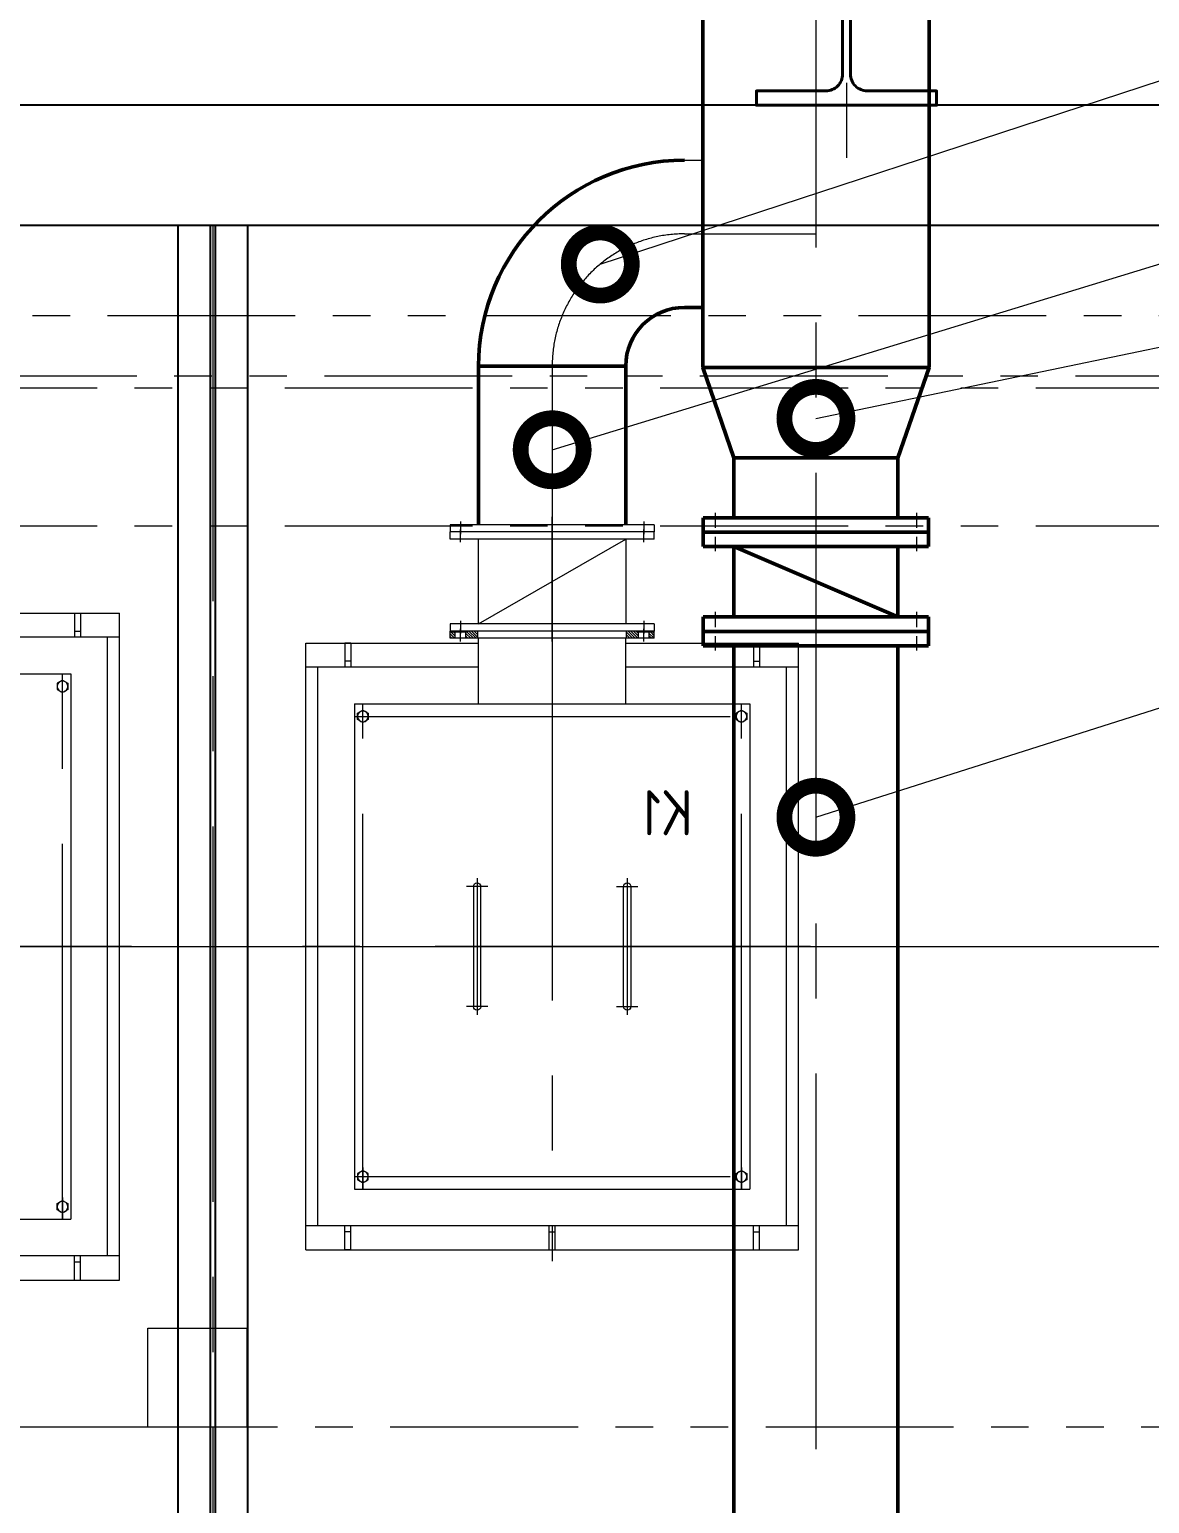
# Model space of a CAD drawing. Header units: millimetres. Extents: x 188205 to 604756, y -401673 to 15123.
# Drawn here: x 364926 to 366790, y -309640 to -307187 of the extents above; entities that cross this region are included whole.
import ezdxf

# ---------------------------------------------------------------- set-up
doc = ezdxf.new("R2010")
doc.units = ezdxf.units.MM
doc.header["$LTSCALE"] = 500
for name, pattern in [('CENTER', [2, 1.25, -0.25, 0.25, -0.25]), ('CONTINOUS', [0]), ('PHANTOM2', [1.25, 0.625, -0.125, 0.125, -0.125, 0.125, -0.125])]:
    doc.linetypes.add(name, pattern=pattern)
for name, color, linetype, lineweight in [('2D', 4, 'PHANTOM2', 20), ('BIAOZHU', 3, 'Continuous', 25), ('POU', 4, 'Continuous', 20), ('SHI', 7, 'Continuous', 40), ('SW', 8, 'Continuous', 20), ('WEN', 3, 'Continuous', 20), ('ZHONG', 1, 'CENTER', 20), ('中心线', 1, 'CENTER', 18)]:
    doc.layers.add(name, color=color, linetype=linetype, lineweight=lineweight)
doc.layers.add('air', color=7, linetype='Continuous', lineweight=50, true_color=0x77bec0)
doc.layers.add('HAN', color=9, linetype='Continuous')
doc.styles.add('GB', font='gbenor.shx', dxfattribs={"bigfont": 'gbcbig.shx'})
doc.dimstyles.new('ISO-60', dxfattribs={"dimscale": 60, "dimtxt": 3.5, "dimasz": 3.5, "dimexe": 1.8, "dimexo": 1.25, "dimgap": 1.3, "dimtad": 1, "dimrnd": 1, "dimdsep": 46, "dimtxsty": 'GB', "dimcen": 0, "dimclrd": 3, "dimclre": 3, "dimclrt": 256, "dimadec": 0, "dimazin": 0, "dimtfac": 1, "dimtix": 1, "dimtmove": 0, "dimatfit": 3, "dimldrblk": 'DOTSMALL', "dimfxl": 0, "dimlwd": 20, "dimlwe": 20, "dimarcsym": 0})
pattern_1 = [(45, (-3886.8455, -2451.773), (-2.245064, 2.245064), [])]
pattern_2 = [(45, (-1073.1666, -462.3768), (-2.245064, 2.245064), [])]

# ---------------------------------------------------------------- blocks, each defined once
blk = doc.blocks.new('蝶阀-DN250')
at = {"linetype": 'CONTINOUS'}
for p, q in [((-187.5, 213), (187.5, 213)), ((-187.5, 213), (-187.5, 165)), ((187.5, 213), (187.5, 165)), ((-187.5, 189), (187.5, 189)), ((-187.5, 165), (187.5, 165)), ((-136.5, 165), (-136.5, 48)), ((136.5, 48), (-136.5, 165)), ((136.5, 165), (136.5, 48)), ((-187.5, 48), (-187.5, 0)), ((-187.5, 48), (187.5, 48)), ((187.5, 48), (187.5, 0)), ((-187.5, 24), (187.5, 24)), ((-187.5, 0), (187.5, 0))]:
    blk.add_line(p, q, dxfattribs=at)
at = {"layer": '中心线', "ltscale": 0.04}
for p, q in [((-167.5, 221.2), (-167.5, 157.3)), ((167.5, 221.2), (167.5, 157.3)), ((-167.5, 56.2), (-167.5, -7.7)), ((167.5, 56.2), (167.5, -7.7))]:
    blk.add_line(p, q, dxfattribs=at)
at = {"layer": '中心线', "ltscale": 0.1}
blk.add_line((0, 239), (0, -27.2), dxfattribs=at)
blk = doc.blocks.new('蝶阀-DN220')
for p, q in [((-170, 94.5), (170, 94.5)), ((-170, 94.5), (-170, 82.5)), ((-170, 82.5), (170, 82.5)), ((-170, 70.5), (-170, 82.5)), ((170, 94.5), (170, 82.5)), ((170, 70.5), (170, 82.5)), ((-170, 70.5), (170, 70.5)), ((122.5, -70.5), (-122.5, 70.5)), ((-122.5, 70.5), (-122.5, -70.5)), ((122.5, -70.5), (122.5, 70.5)), ((-170, -70.5), (170, -70.5)), ((-170, -70.5), (-170, -82.5)), ((170, -70.5), (170, -82.5)), ((-170, -82.5), (170, -82.5)), ((-170, -94.5), (-170, -82.5)), ((-170, -94.5), (170, -94.5)), ((170, -94.5), (170, -82.5))]:
    blk.add_line(p, q)
at = {"layer": 'ZHONG'}
for p, q in [((-152.5, 99.7), (-152.5, 78.6)), ((0, -99.7), (0, 107.4)), ((152.5, 99.7), (152.5, 78.6)), ((-152.5, 65.3), (-152.5, 86.4)), ((152.5, 65.3), (152.5, 86.4)), ((-152.5, -65.3), (-152.5, -86.4)), ((152.5, -65.3), (152.5, -86.4)), ((-152.5, -99.7), (-152.5, -78.6)), ((152.5, -99.7), (152.5, -78.6))]:
    blk.add_line(p, q, dxfattribs=at)
blk = doc.blocks.new('air-b2')
for p, q in [((689.5, -750), (689.5, -1824.9)), ((1066.5, -750), (1066.5, -1824.9)), ((659, -1724.9), (689.5, -1724.9)), ((316.5, -1822.4), (316.5, -2086.5)), ((561.5, -1822.4), (316.5, -1822.4)), ((561.5, -1822.4), (561.5, -2086.5)), ((1066.5, -1824.9), (689.5, -1824.9)), ((741.5, -1974.9), (689.5, -1824.9)), ((1014.5, -1974.9), (1066.5, -1824.9)), ((741.5, -1974.9), (741.5, -2074.9)), ((1014.5, -1974.9), (741.5, -1974.9)), ((1014.5, -1974.9), (1014.5, -2074.9)), ((741.5, -2287.9), (741.5, -3922)), ((1014.5, -2287.9), (1014.5, -3922))]:
    blk.add_line(p, q)
for radius in [342.5, 97.5]:
    blk.add_arc((659, -1822.4), radius, 90, 180)
at = {"layer": 'WEN'}
blk.add_line((659, -1479.9), (689.5, -1479.9), dxfattribs=at)
at = {"layer": 'ZHONG'}
for p, q in [((878, 0), (878, -4113.2)), ((659, -1602.4), (878, -1602.4)), ((439, -1822.4), (439, -2275.5))]:
    blk.add_line(p, q, dxfattribs=at)
blk.add_arc((659, -1822.4), 220, 90, 180, dxfattribs=at)
blk.add_blockref('蝶阀-DN250', (878, -2287.9))
at = {"layer": 'WEN', "xscale": -1}
blk.add_blockref('蝶阀-DN220', (439, -2181), dxfattribs=at)
blk = doc.blocks.new('_DotSmall')
at = {"color": 0, "linetype": 'ByBlock', "const_width": 0.5}
blk.add_lwpolyline([(-0.0625, 0, 1), (0.0625, 0, 1)], format="xyb", close=True, dxfattribs=at)
blk = doc.blocks.new('dl')
at = {"layer": 'SHI'}
blk.add_lwpolyline([(168935.8, 74025.5), (169085.8, 74025.5), (169085.8, 74049.5), (168970.3, 74049.5, -0.414214), (168942.3, 74077.5), (168942.3, 74673.5, -0.414214), (168970.3, 74701.5), (169085.8, 74701.5), (169085.8, 74725.5), (168935.8, 74725.5), (168785.8, 74725.5), (168785.8, 74701.5), (168901.3, 74701.5, -0.414214), (168929.3, 74673.5), (168929.3, 74077.5, -0.414214), (168901.3, 74049.5), (168785.8, 74049.5), (168785.8, 74025.5)], format="xyb", close=True, dxfattribs=at)
at = {"layer": 'ZHONG'}
blk.add_line((168935.8, 74813), (168935.8, 73934.6), dxfattribs=at)
blk = doc.blocks.new('A$C7B3D596B')
at = {"layer": 'HAN'}
for p, q in [((0, 4556), (0, 0)), ((0, 4556), (116, 4556)), ((54, 4556), (54, 0)), ((62, 4556), (62, 0)), ((116, 4556), (116, 0))]:
    blk.add_line(p, q, dxfattribs=at)
at = {"layer": 'ZHONG', "color": 1}
blk.add_line((58, 4556), (58, 0), dxfattribs=at)
blk = doc.blocks.new('A$C7C540FFD')
at = {"layer": 'POU'}
h = blk.add_hatch(dxfattribs=at)
h.set_pattern_fill('ANSI31', color=256, style=0)
h.set_pattern_definition(pattern_1)
h.paths.add_polyline_path([(316, 1148.9), (294.5, 1148.9), (291.5, 1145.9), (291, 1145.9), (291, 1122.9), (316, 1122.9)])
h.paths.add_polyline_path([(257.5, 1122.9), (269, 1122.9), (269, 1145.9), (257.5, 1145.9)])
h = blk.add_hatch(dxfattribs=at)
h.set_pattern_fill('ANSI31', color=256, style=0)
h.set_pattern_definition(pattern_1)
h.paths.add_polyline_path([(691, 1122.9), (702.5, 1122.9), (702.5, 1145.9), (691, 1145.9)])
h.paths.add_polyline_path([(669, 1122.9), (669, 1145.9), (668.5, 1145.9), (665.5, 1148.9), (644, 1148.9), (644, 1122.9)])
for p, q in [((257.5, 1128.9), (20, 1128.9)), ((20, 18.9), (20, 1128.9)), ((85, 1128.9), (85, 1088.9)), ((95, 1128.9), (85, 1128.9)), ((95, 1128.9), (95, 1088.9)), ((257.5, 1145.9), (291.5, 1145.9)), ((257.5, 1122.9), (257.5, 1145.9)), ((269, 1122.9), (269, 1145.9)), ((291, 1122.9), (291, 1145.9)), ((294.5, 1148.9), (291.5, 1145.9)), ((294.5, 1148.9), (665.5, 1148.9)), ((316, 1122.9), (316, 1148.9)), ((644, 1122.9), (644, 1148.9)), ((665.5, 1148.9), (668.5, 1145.9)), ((668.5, 1145.9), (702.5, 1145.9)), ((669, 1122.9), (669, 1145.9)), ((691, 1122.9), (691, 1145.9)), ((702.5, 1122.9), (702.5, 1145.9)), ((940, 1128.9), (702.5, 1128.9)), ((865, 1128.9), (875, 1128.9)), ((865, 1128.9), (865, 1088.9)), ((875, 1128.9), (875, 1088.9)), ((940, 18.9), (940, 1128.9)), ((257.5, 1122.9), (702.5, 1122.9)), ((282.5, 1122.9), (677.5, 1122.9)), ((317.5, 1122.9), (317.5, 1027.9)), ((642.5, 1122.9), (642.5, 1027.9)), ((20, 1088.9), (317.5, 1088.9)), ((40, 58.9), (40, 1088.9)), ((95, 1098.9), (85, 1098.9)), ((642.5, 1088.9), (940, 1088.9)), ((865, 1098.9), (875, 1098.9)), ((920, 58.9), (920, 1088.9)), ((859, 1027.9), (101, 1027.9)), ((101, 1027.9), (101, 119.9)), ((859, 1027.9), (859, 119.9)), ((859, 119.9), (101, 119.9)), ((20, 58.9), (940, 58.9)), ((85, 18.9), (85, 58.9)), ((95, 18.9), (95, 58.9)), ((475, 18.9), (475, 58.9)), ((485, 18.9), (485, 58.9)), ((865, 18.9), (865, 58.9)), ((875, 18.9), (875, 58.9)), ((95, 48.9), (85, 48.9)), ((485, 48.9), (475, 48.9)), ((865, 48.9), (875, 48.9)), ((940, 18.9), (20, 18.9)), ((95, 18.9), (85, 18.9)), ((485, 18.9), (475, 18.9)), ((865, 18.9), (875, 18.9))]:
    blk.add_line(p, q)
for points in [[(115, 1017.3), (106, 1012.1), (106, 1001.7), (115, 996.5)], [(115, 1017.3), (124, 1012.1), (124, 1001.7), (115, 996.5)]]:
    blk.add_lwpolyline(points)
for points in [[(854, 1012.1), (845, 1017.3), (836, 1012.1), (836, 1001.7), (845, 996.5), (854, 1001.7)], [(106, 135.7), (115, 130.5), (124, 135.7), (124, 146.1), (115, 151.3), (106, 146.1)], [(854, 135.7), (845, 130.5), (836, 135.7), (836, 146.1), (845, 151.3), (854, 146.1)]]:
    blk.add_lwpolyline(points, close=True)
for centre in [(115, 1006.9), (845, 1006.9), (115, 140.9), (845, 140.9)]:
    blk.add_circle(centre, 9)
at = {"layer": 'SW'}
for p, q in [((349, 673.9), (349, 473.9)), ((361, 473.9), (361, 673.9)), ((599, 473.9), (599, 673.9)), ((611, 673.9), (611, 473.9))]:
    blk.add_line(p, q, dxfattribs=at)
for centre, start, end in [((355, 673.9), 0, 180), ((605, 673.9), 0, 180), ((355, 473.9), 180, 0), ((605, 473.9), 180, 0)]:
    blk.add_arc(centre, 6, start, end, dxfattribs=at)
at = {"layer": 'ZHONG'}
for p, q in [((280, 1114.4), (280, 1156.4)), ((480, 1159.3), (480, 0)), ((480, 1114.4), (480, 1156.4)), ((680, 1114.4), (680, 1156.4)), ((115, 119.9), (115, 1027.9)), ((115, 991.7), (115, 1027.4)), ((859, 1006.9), (115, 1006.9)), ((845, 119.9), (845, 1027.9)), ((845, 991.7), (845, 1027.4)), ((355, 687.9), (355, 460)), ((605, 687.9), (605, 460)), ((372.8, 673.9), (337.2, 673.9)), ((587.2, 673.9), (622.8, 673.9)), ((0, 573.9), (945.3, 573.9)), ((372.8, 473.9), (337.2, 473.9)), ((587.2, 473.9), (622.8, 473.9)), ((115, 156.2), (115, 120.4)), ((845, 156.2), (845, 120.4)), ((859, 140.9), (115, 140.9))]:
    blk.add_line(p, q, dxfattribs=at)
at = {"layer": 'BIAOZHU', "style": 'GB'}
blk.add_text('M1', height=75, dxfattribs=at).set_placement((246.2, 759))
blk = doc.blocks.new('A$C7B05743A')
at = {"layer": 'POU'}
h = blk.add_hatch(dxfattribs=at)
h.set_pattern_fill('ANSI31', color=256, style=0)
h.set_pattern_definition(pattern_2)
h.paths.add_polyline_path([(268.5, 1046.9), (260, 1046.9), (260, 1036.9), (268.5, 1036.9)])
h.paths.add_polyline_path([(306.5, 1036.9), (306.5, 1048.9), (290, 1048.9), (288, 1046.9), (286.5, 1046.9), (286.5, 1036.9)])
h = blk.add_hatch(dxfattribs=at)
h.set_pattern_fill('ANSI31', color=256, style=0)
h.set_pattern_definition(pattern_2)
h.paths.add_polyline_path([(573.5, 1046.9), (572, 1046.9), (570, 1048.9), (553.5, 1048.9), (553.5, 1036.9), (573.5, 1036.9)])
h.paths.add_polyline_path([(600, 1046.9), (591.5, 1046.9), (591.5, 1036.9), (600, 1036.9)])
for p, q in [((260, 1046.9), (288, 1046.9)), ((260, 1036.9), (260, 1046.9)), ((260, 1036.9), (600, 1036.9)), ((268.5, 1036.9), (268.5, 1046.9)), ((286.5, 1036.9), (286.5, 1046.9)), ((290, 1048.9), (288, 1046.9)), ((290, 1048.9), (570, 1048.9)), ((306.5, 1036.9), (306.5, 1048.9)), ((307.5, 927.9), (307.5, 1036.9)), ((552.5, 927.9), (552.5, 1036.9)), ((553.5, 1036.9), (553.5, 1048.9)), ((570, 1048.9), (572, 1046.9)), ((572, 1046.9), (600, 1046.9)), ((573.5, 1036.9), (573.5, 1046.9)), ((591.5, 1036.9), (591.5, 1046.9)), ((600, 1036.9), (600, 1046.9)), ((307.5, 1028.9), (20, 1028.9)), ((20, 18.9), (20, 1028.9)), ((85, 1028.9), (85, 988.9)), ((95, 1028.9), (85, 1028.9)), ((95, 1028.9), (95, 988.9)), ((840, 1028.9), (552.5, 1028.9)), ((765, 1028.9), (775, 1028.9)), ((765, 1028.9), (765, 988.9)), ((775, 1028.9), (775, 988.9)), ((840, 18.9), (840, 1028.9)), ((20, 988.9), (307.5, 988.9)), ((40, 58.9), (40, 988.9)), ((95, 998.9), (85, 998.9)), ((552.5, 988.9), (840, 988.9)), ((765, 998.9), (775, 998.9)), ((820, 58.9), (820, 988.9)), ((759, 927.9), (101, 927.9)), ((101, 927.9), (101, 119.9)), ((759, 927.9), (759, 119.9)), ((759, 119.9), (101, 119.9)), ((20, 58.9), (840, 58.9)), ((85, 18.9), (85, 58.9)), ((95, 18.9), (95, 58.9)), ((425, 18.9), (425, 58.9)), ((435, 18.9), (435, 58.9)), ((765, 18.9), (765, 58.9)), ((775, 18.9), (775, 58.9)), ((95, 48.9), (85, 48.9)), ((435, 48.9), (425, 48.9)), ((765, 48.9), (775, 48.9)), ((840, 18.9), (20, 18.9)), ((95, 18.9), (85, 18.9)), ((435, 18.9), (425, 18.9)), ((765, 18.9), (775, 18.9))]:
    blk.add_line(p, q)
for points in [[(115, 917.3), (106, 912.1), (106, 901.7), (115, 896.5)], [(115, 917.3), (124, 912.1), (124, 901.7), (115, 896.5)]]:
    blk.add_lwpolyline(points)
for points in [[(754, 912.1), (745, 917.3), (736, 912.1), (736, 901.7), (745, 896.5), (754, 901.7)], [(106, 135.7), (115, 130.5), (124, 135.7), (124, 146.1), (115, 151.3), (106, 146.1)], [(754, 135.7), (745, 130.5), (736, 135.7), (736, 146.1), (745, 151.3), (754, 146.1)]]:
    blk.add_lwpolyline(points, close=True)
for centre in [(115, 906.9), (745, 906.9), (115, 140.9), (745, 140.9)]:
    blk.add_circle(centre, 9)
at = {"layer": 'SW'}
for p, q in [((299, 623.9), (299, 423.9)), ((311, 423.9), (311, 623.9)), ((549, 423.9), (549, 623.9)), ((561, 623.9), (561, 423.9))]:
    blk.add_line(p, q, dxfattribs=at)
for centre, start, end in [((305, 623.9), 0, 180), ((555, 623.9), 0, 180), ((305, 423.9), 180, 0), ((555, 423.9), 180, 0)]:
    blk.add_arc(centre, 6, start, end, dxfattribs=at)
at = {"layer": 'ZHONG'}
for p, q in [((430, 1059.3), (430, 0)), ((277.5, 1031.7), (277.5, 1052.8)), ((430, 1031.7), (430, 1052.8)), ((582.5, 1031.7), (582.5, 1052.8)), ((115, 119.9), (115, 927.9)), ((115, 891.7), (115, 927.4)), ((745, 119.9), (745, 927.9)), ((745, 891.7), (745, 927.4)), ((759, 906.9), (115, 906.9)), ((305, 637.9), (305, 410)), ((555, 637.9), (555, 410)), ((322.8, 623.9), (287.2, 623.9)), ((537.2, 623.9), (572.8, 623.9)), ((0, 523.9), (845.3, 523.9)), ((322.8, 423.9), (287.2, 423.9)), ((537.2, 423.9), (572.8, 423.9)), ((115, 156.2), (115, 120.4)), ((745, 156.2), (745, 120.4)), ((759, 140.9), (115, 140.9))]:
    blk.add_line(p, q, dxfattribs=at)
at = {"layer": 'BIAOZHU', "style": 'GB'}
blk.add_text('K1', height=75, dxfattribs=at).set_placement((196.2, 709))

msp = doc.modelspace()

# ---------------------------------------------------------------- linework, layer by layer
at = {"linetype": 'Continuous'}
for p, q in [((368667.215, -307313.284), (346602.215, -307313.284)), ((368667.215, -307513.284), (346602.215, -307513.284))]:
    msp.add_line(p, q, dxfattribs=at)
at = {"layer": '2D'}
for p, q in [((346931.215, -307663.284), (368121.215, -307663.284)), ((347226.215, -307783.284), (368121.215, -307783.284)), ((347292.215, -307763.284), (368417.215, -307763.284)), ((347226.215, -308013.284), (368121.215, -308013.284)), ((367714.215, -309513.277), (347686.273, -309513.277))]:
    msp.add_line(p, q, dxfattribs=at)
msp.add_lwpolyline([(365288.093, -309513.277), (365123.093, -309513.277), (365123.093, -309348.277), (365288.093, -309348.277)], close=True, dxfattribs=at)
at = {"layer": 'SW'}
msp.add_line((348283.864, -308713.277), (372076.587, -308713.277), dxfattribs=at)

# ---------------------------------------------------------------- block references
at = {"xscale": -1}
msp.add_blockref('dl', (535221.981, -381338.75), dxfattribs=at)
at = {"layer": 'air'}
msp.add_blockref('air-b2', (365357.211, -305924.811), dxfattribs=at)
at = {"layer": 'SW', "xscale": -1}
for name, p in [('A$C7B3D596B', (365289.215, -312069.284)), ('A$C7C540FFD', (365096.212, -309287.198)), ('A$C7B05743A', (366226.211, -309237.198))]:
    msp.add_blockref(name, p, dxfattribs=at)

# ---------------------------------------------------------------- leaders
at = {"layer": 'WEN', "annotation_type": 0, "has_hookline": 1, "hookline_direction": 0}
for points, text_width in [([(365876.283, -307577.431), (369107.694, -306518.823), (369317.694, -306518.823)], 168.01), ([(365796.211, -307886.558), (369107.694, -306873.324), (369317.694, -306873.324)], 164.749), ([(366235.211, -307834.335), (369317.694, -307196.021)], 175), ([(366235.211, -308498.059), (369107.694, -307584.787), (369317.694, -307584.787)], 164.749)]:
    msp.add_leader(points, dimstyle='ISO-60', override={"dimgap": 1.3, "dimtad": 1}, dxfattribs=dict(at, text_width=text_width))

doc.saveas('drawing.dxf')
